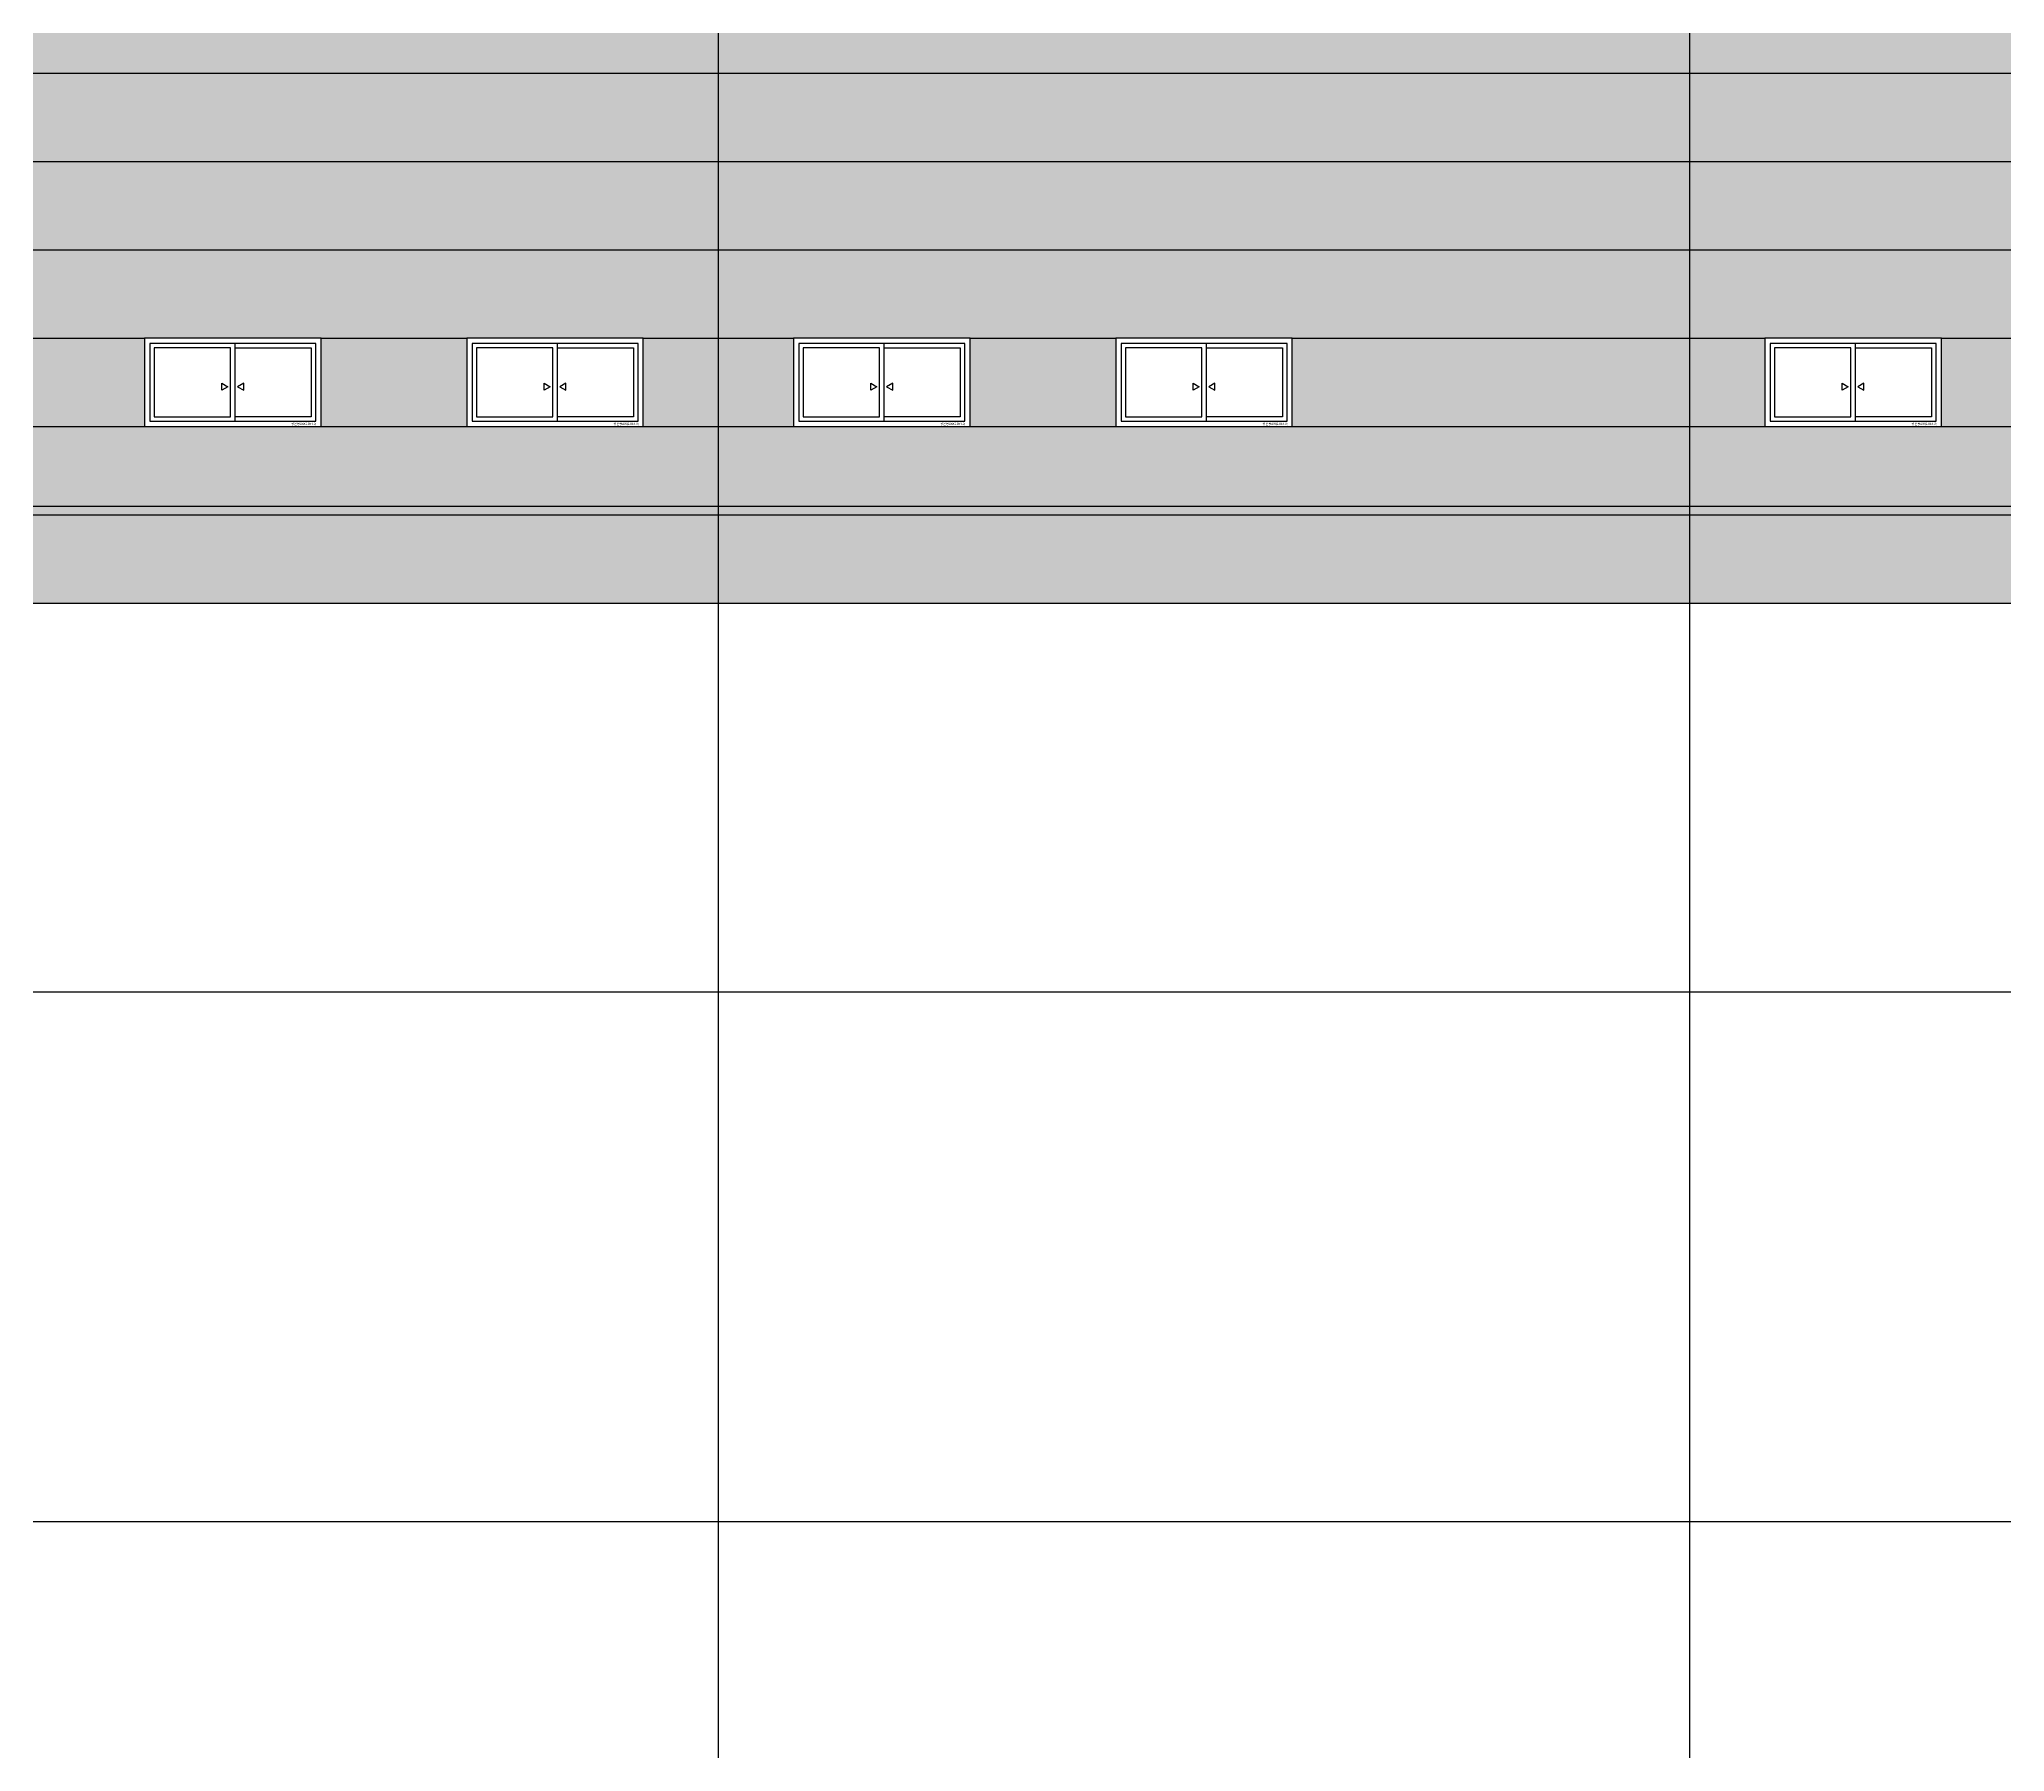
# Model space of a CAD drawing. Header units: millimetres. Extents: x 37653813 to 38677796, y 586285 to 874285.
# Drawn here: x 38240376 to 38262634, y 762535 to 781928 of the extents above; entities that cross this region are included whole.
import ezdxf

# ---------------------------------------------------------------- set-up
doc = ezdxf.new("R2010")
doc.units = ezdxf.units.MM
doc.header["$LTSCALE"] = 1000
doc.header["$MEASUREMENT"] = 0
doc.layers.get('0').update_dxf_attribs({"linetype": 'CONTINUOUS'})
doc.layers.get('Defpoints').update_dxf_attribs({"color": 161, "linetype": 'CONTINUOUS'})
for name, color, linetype in [('cen', 1, 'CONTINUOUS'), ('ELE-1', 2, 'CONTINUOUS'), ('HAT-253', 253, 'CONTINUOUS'), ('WID', 4, 'CONTINUOUS'), ('WIN-G', 252, 'CONTINUOUS'), ('먹-흰색 255', 255, 'CONTINUOUS')]:
    doc.layers.add(name, color=color, linetype=linetype)
doc.styles.add('나눔바른고딕', font='NanumBarunGothic.ttf')

# ---------------------------------------------------------------- blocks, each defined once
blk = doc.blocks.new('AW(2.0X1.0)')
at = {"ltscale": 1000}
blk.add_wipeout([(887455, -28823), (889455, -28823), (889455, -27823), (887455, -27823)], dxfattribs=at).dxf.layer = 'WID'
at = {"layer": 'WID', "ltscale": 1000}
blk.add_line((888480, -27883), (888480, -28763), dxfattribs=at)
for points in [[(887455, -28823), (889455, -28823), (889455, -27823), (887455, -27823)], [(887515, -28763), (889395, -28763), (889395, -27883), (887515, -27883)]]:
    blk.add_lwpolyline(points, close=True, dxfattribs=at)
at = {"layer": 'WIN-G'}
for points in [[(888430, -27933), (887565, -27933), (887565, -28713), (888430, -28713)], [(888331, -28333), (888400, -28373), (888331, -28413)], [(888579, -28333), (888510, -28373), (888579, -28413)]]:
    blk.add_lwpolyline(points, close=True, dxfattribs=at)
blk.add_lwpolyline([(888480, -27933), (889345, -27933), (889345, -28713), (888480, -28713)], dxfattribs=at)
at = {"layer": 'Defpoints', "style": '나눔바른고딕'}
blk.add_text('상온용AW(2.0X1.0)', height=25, dxfattribs=at).set_placement((889119, -28806))
blk = doc.blocks.new('sdmklfsdfsdf')
at = {"layer": 'cen', "ltscale": 5}
for p, q in [((38172116, 776642), (38329335, 776642)), ((38172116, 771142), (38329335, 771142)), ((38172116, 765142), (38329335, 765142))]:
    blk.add_line(p, q, dxfattribs=at)

msp = doc.modelspace()

# ---------------------------------------------------------------- hatches: boundary and pattern name
at = {"layer": '먹-흰색 255', "ltscale": 0.1}
h = msp.add_hatch(dxfattribs=at)
h.set_pattern_fill('DOTS', color=256, scale=3000, angle=-1e-14)
h.paths.add_polyline_path([(38232491.3, 780542.5), (38232491.3, 775542.5), (38305716.3, 775542.5), (38305716.3, 780542.5), (38309116.3, 780542.5), (38309116.3, 825542.5), (38314716.3, 825542.5), (38314716.3, 828142.5), (38231091.3, 828142.5), (38231091.3, 780542.5)])

# ---------------------------------------------------------------- linework, layer by layer
at = {"layer": 'cen', "ltscale": 5}
for points in [[(38248066.3, 749542.5), (38248066.3, 836435.4)], [(38259066.3, 749542.5), (38259066.3, 836435.4)]]:
    msp.add_lwpolyline(points, dxfattribs=at)
at = {"layer": 'ELE-1', "ltscale": 0.1}
msp.add_lwpolyline([(38207171.3, 763242.5), (38207171.3, 768342.5), (38209997.5, 768342.5), (38209997.5, 772942.5), (38211497.5, 772942.5), (38214647.5, 775542.5), (38325816.3, 775542.5)], dxfattribs=at)
at = {"layer": 'HAT-253', "ltscale": 0.1}
for points in [[(38224641.3, 781542.5), (38309116.3, 781542.5)], [(38224641.3, 780542.5), (38305716.3, 780542.5)], [(38224641.3, 779542.5), (38305716.3, 779542.5)], [(38224641.3, 778542.5), (38305716.3, 778542.5)], [(38224641.3, 777542.5), (38305716.3, 777542.5)], [(38224641.3, 776542.5), (38305716.3, 776542.5)]]:
    msp.add_lwpolyline(points, dxfattribs=at)

# ---------------------------------------------------------------- next in the draw order: block references
for p in [(37354111.3, 806365.7), (37357761.3, 806365.7), (37361461.3, 806365.7), (37365111.3, 806365.7), (37372461.3, 806365.7)]:
    msp.add_blockref('AW(2.0X1.0)', p)

# ---------------------------------------------------------------- next in the draw order: block references
msp.add_blockref('sdmklfsdfsdf', (22091, 0))

doc.saveas('drawing.dxf')
